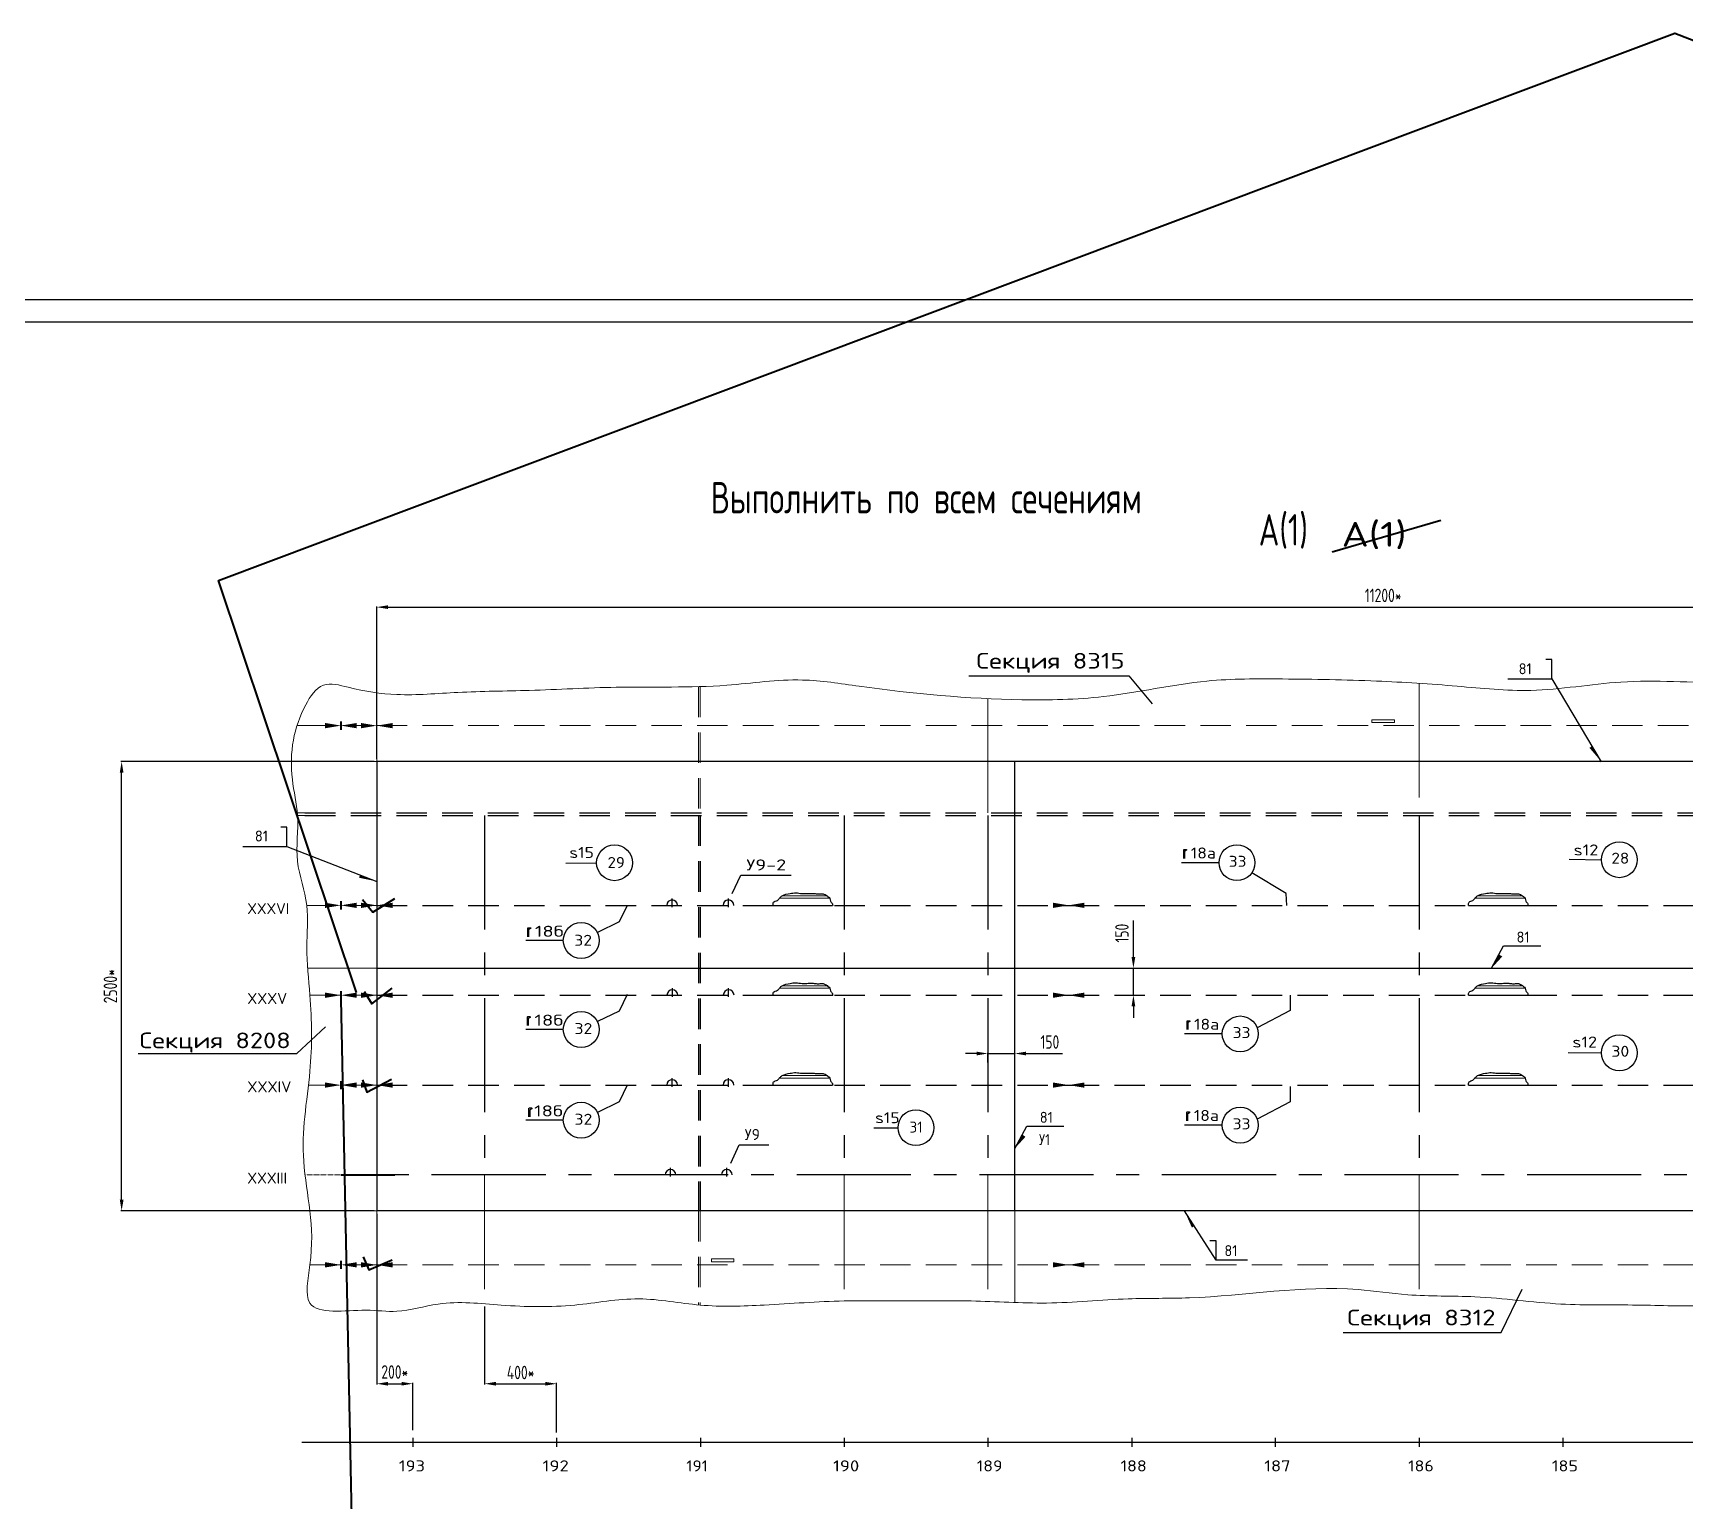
# Model space of a CAD drawing. Header units: millimetres. Extents: x -438477 to 631584, y 118817 to 676146.
# Drawn here: x 178740 to 187932, y 342176 to 350343 of the extents above; entities that cross this region are included whole.
import ezdxf
from ezdxf.enums import TextEntityAlignment as Align

# ---------------------------------------------------------------- set-up
doc = ezdxf.new("R2010")
doc.units = ezdxf.units.MM
for name, pattern in [('AVEVADASHEDDOUBLEDOTTEDWIDE', [38, 29, -4, 0, -1, 0, -4]), ('AVEVASOLID', [7.5, 7.5]), ('AVEVASOLIDWIDE', [7.5, 7.5]), ('CENTERX2', [20.32, 12.7, -2.54, 2.54, -2.54]), ('DASHED', [2.546053, 1.697368, -0.848684])]:
    doc.linetypes.add(name, pattern=pattern)
doc.layers.get('Defpoints').update_dxf_attribs({"linetype": 'CONTINUOUS'})
for name, color, linetype in [('-1203', 7, 'CONTINUOUS'), ('20_1', 1, 'CONTINUOUS'), ('20_FORMAT', 140, 'CONTINUOUS'), ('20_POZ', 4, 'CONTINUOUS'), ('20_TEXT', 1, 'CONTINUOUS')]:
    doc.layers.add(name, color=color, linetype=linetype)
doc.styles.add('SIMPLEX', font='simplex.shx', dxfattribs={"width": 0.7})
doc.linetypes.add('Шов_Монтажный', pattern='A,0.75,-0.0001,["/",Standard,S=1,R=0,X=0,Y=-0.5],0.75', length=1.5001)
doc.dimstyles.new('Lineyny', dxfattribs={"dimscale": 30, "dimtxt": 3, "dimasz": 2.5, "dimexe": 0.18, "dimexo": 0.625, "dimgap": 1, "dimtad": 1, "dimdec": 0, "dimlfac": -1, "dimzin": 0, "dimtxsty": 'SIMPLEX', "dimcen": 0, "dimdle": 0.38, "dimclrd": 2, "dimclre": 2, "dimclrt": 2, "dimadec": 0, "dimazin": 0, "dimtfac": 1, "dimtdec": 0, "dimtmove": 0, "dimatfit": 0, "dimfxl": 1, "dimtolj": 1, "dimtzin": 0, "dimlwd": -1, "dimarcsym": 0})

# ---------------------------------------------------------------- blocks, each defined once
blk = doc.blocks.new('*D43')
at = {"layer": '20_1', "color": 2, "lineweight": -2, "ltscale": 25, "transparency": 16777216}
for p, q in [((180652.6, 343773.8), (180652.6, 342823.4)), ((180852.6, 342570), (180852.6, 342832.4))]:
    blk.add_line(p, q, dxfattribs=at)
at = {"layer": '20_1', "color": 2, "ltscale": 25, "transparency": 16777216}
blk.add_line((180715.1, 342827.9), (180790.1, 342827.9), dxfattribs=at)
for points in [[(180715.1, 342838.3), (180715.1, 342817.5), (180652.6, 342827.9)], [(180790.1, 342817.5), (180790.1, 342838.3), (180852.6, 342827.9)]]:
    blk.add_solid(points, dxfattribs=at)
at = {"layer": 'Defpoints', "color": 0, "ltscale": 25, "transparency": 16777216}
for p in [(180652.6, 343789.4), (180852.6, 342827.9), (180852.6, 342554.4)]:
    blk.add_point(p, dxfattribs=at)
at = {"layer": '20_1', "color": 2, "ltscale": 25, "transparency": 16777216, "insert": (180752.6, 342893.3), "char_height": 75, "attachment_point": 5, "style": 'SIMPLEX'}
blk.add_mtext('\\A1;200*', dxfattribs=at)
blk = doc.blocks.new('*D44')
at = {"layer": '20_1', "color": 2, "lineweight": -2, "ltscale": 25, "transparency": 16777216}
for p, q in [((180637, 346289.4), (179228.1, 346289.4)), ((180637, 343789.4), (179228.1, 343789.4))]:
    blk.add_line(p, q, dxfattribs=at)
at = {"layer": '20_1', "color": 2, "ltscale": 25, "transparency": 16777216}
blk.add_line((179232.6, 343851.9), (179232.6, 346226.9), dxfattribs=at)
for points in [[(179243.1, 346226.9), (179222.2, 346226.9), (179232.6, 346289.4)], [(179222.2, 343851.9), (179243.1, 343851.9), (179232.6, 343789.4)]]:
    blk.add_solid(points, dxfattribs=at)
at = {"layer": 'Defpoints', "color": 0, "ltscale": 25, "transparency": 16777216}
for p in [(179232.6, 346289.4), (180652.6, 346289.4), (180652.6, 343789.4)]:
    blk.add_point(p, dxfattribs=at)
at = {"layer": '20_1', "color": 2, "ltscale": 25, "transparency": 16777216, "insert": (179170.1, 345039.4), "char_height": 75, "attachment_point": 5, "rotation": 90, "style": 'SIMPLEX'}
blk.add_mtext('\\A1;2500*', dxfattribs=at)
blk = doc.blocks.new('*D45')
at = {"layer": '20_1', "color": 2, "lineweight": -2, "ltscale": 25, "transparency": 16777216}
for p, q in [((180652.6, 346305), (180652.6, 347152.9)), ((191852.6, 346305), (191852.6, 347152.9))]:
    blk.add_line(p, q, dxfattribs=at)
at = {"layer": '20_1', "color": 2, "ltscale": 25, "transparency": 16777216}
blk.add_line((180715.1, 347148.4), (191790.1, 347148.4), dxfattribs=at)
for points in [[(180715.1, 347158.8), (180715.1, 347138), (180652.6, 347148.4)], [(191790.1, 347138), (191790.1, 347158.8), (191852.6, 347148.4)]]:
    blk.add_solid(points, dxfattribs=at)
at = {"layer": 'Defpoints', "color": 0, "ltscale": 25, "transparency": 16777216}
for p in [(191852.6, 347148.4), (180652.6, 346289.4), (191852.6, 346289.4)]:
    blk.add_point(p, dxfattribs=at)
at = {"layer": '20_1', "color": 2, "ltscale": 25, "transparency": 16777216, "insert": (186252.6, 347213.8), "char_height": 75, "attachment_point": 5, "style": 'SIMPLEX'}
blk.add_mtext('\\A1;11200*', dxfattribs=at)
blk = doc.blocks.new('*D52')
at = {"layer": '20_1', "color": 2, "ltscale": 25, "transparency": 16777216}
for p, q in [((183990.1, 344665.1), (183927.6, 344665.1)), ((184052.6, 344665.1), (184202.6, 344665.1)), ((184265.1, 344665.1), (184468.2, 344665.1))]:
    blk.add_line(p, q, dxfattribs=at)
at = {"layer": '20_1', "color": 2, "lineweight": -2, "ltscale": 25, "transparency": 16777216}
for p, q in [((184052.6, 344615.5), (184052.6, 344669.6)), ((184202.6, 344615.5), (184202.6, 344669.6))]:
    blk.add_line(p, q, dxfattribs=at)
at = {"layer": '20_1', "color": 2, "ltscale": 25, "transparency": 16777216}
for points in [[(183990.1, 344654.7), (183990.1, 344675.5), (184052.6, 344665.1)], [(184265.1, 344675.5), (184265.1, 344654.7), (184202.6, 344665.1)]]:
    blk.add_solid(points, dxfattribs=at)
at = {"layer": 'Defpoints', "color": 0, "ltscale": 25, "transparency": 16777216}
for p in [(184202.6, 344665.1), (184052.6, 344599.9), (184202.6, 344599.9)]:
    blk.add_point(p, dxfattribs=at)
at = {"layer": '20_1', "color": 2, "ltscale": 25, "transparency": 16777216, "insert": (184397.9, 344729.2), "char_height": 75, "attachment_point": 5, "style": 'SIMPLEX'}
blk.add_mtext('\\A1;150', dxfattribs=at)
blk = doc.blocks.new('*D53')
at = {"layer": '20_1', "color": 2, "ltscale": 25, "transparency": 16777216}
for p, q in [((184862.9, 345201.9), (184862.9, 345404.9)), ((184862.9, 344989.4), (184862.9, 345139.4)), ((184862.9, 344926.9), (184862.9, 344864.4))]:
    blk.add_line(p, q, dxfattribs=at)
at = {"layer": '20_1', "color": 2, "lineweight": -2, "ltscale": 25, "transparency": 16777216}
for p, q in [((184786.4, 345139.4), (184867.4, 345139.4)), ((184786.4, 344989.4), (184867.4, 344989.4))]:
    blk.add_line(p, q, dxfattribs=at)
at = {"layer": '20_1', "color": 2, "ltscale": 25, "transparency": 16777216}
for points in [[(184852.5, 345201.9), (184873.3, 345201.9), (184862.9, 345139.4)], [(184873.3, 344926.9), (184852.5, 344926.9), (184862.9, 344989.4)]]:
    blk.add_solid(points, dxfattribs=at)
at = {"layer": 'Defpoints', "color": 0, "ltscale": 25, "transparency": 16777216}
for p in [(184770.8, 345139.4), (184862.9, 345139.4), (184770.8, 344989.4)]:
    blk.add_point(p, dxfattribs=at)
at = {"layer": '20_1', "color": 2, "ltscale": 25, "transparency": 16777216, "insert": (184798.9, 345334.7), "char_height": 75, "attachment_point": 5, "rotation": 90, "style": 'SIMPLEX'}
blk.add_mtext('\\A1;150', dxfattribs=at)
blk = doc.blocks.new('*D54')
at = {"layer": '20_1', "color": 2, "lineweight": -2, "ltscale": 25, "transparency": 16777216}
for p, q in [((181252.6, 343257.2), (181252.6, 342823.4)), ((181652.6, 342557.1), (181652.6, 342832.4))]:
    blk.add_line(p, q, dxfattribs=at)
at = {"layer": '20_1', "color": 2, "ltscale": 25, "transparency": 16777216}
blk.add_line((181315.1, 342827.9), (181590.1, 342827.9), dxfattribs=at)
for points in [[(181315.1, 342838.3), (181315.1, 342817.5), (181252.6, 342827.9)], [(181590.1, 342817.5), (181590.1, 342838.3), (181652.6, 342827.9)]]:
    blk.add_solid(points, dxfattribs=at)
at = {"layer": 'Defpoints', "color": 0, "ltscale": 25, "transparency": 16777216}
for p in [(181252.6, 343272.9), (181652.6, 342827.9), (181652.6, 342541.5)]:
    blk.add_point(p, dxfattribs=at)
at = {"layer": '20_1', "color": 2, "ltscale": 25, "transparency": 16777216, "insert": (181452.6, 342890.4), "char_height": 75, "attachment_point": 5, "style": 'SIMPLEX'}
blk.add_mtext('\\A1;400*', dxfattribs=at)

msp = doc.modelspace()

# ---------------------------------------------------------------- hatches: boundary and pattern name
at = {"layer": '20_1'}
for points in [[(187415.055, 346374.503), (187400.779, 346365.902), (187466.659, 346288.846)], [(180559.241, 345658.722), (180553.288, 345643.155), (180652.644, 345623.002)], [(186915.495, 345204.696), (186897.011, 345216.646), (186855.745, 345139.385)], [(184262.379, 344201.963), (184243.894, 344213.913), (184202.629, 344136.652)], [(185202.241, 343705.874), (185188.321, 343696.708), (185147.247, 343789.395)]]:
    msp.add_hatch(color=6, dxfattribs=at).paths.add_polyline_path(points)

# ---------------------------------------------------------------- linework, layer by layer
at = {"layer": '-1203', "color": 12, "linetype": 'AVEVASOLID', "lineweight": 0}
for points in [[(182893.378, 345528.641), (183173.312, 345528.641)], [(182908.519, 345542.217), (183158.347, 345542.217)], [(186763.229, 345528.641), (187043.164, 345528.641)], [(186778.371, 345542.217), (187028.198, 345542.217)], [(182893.378, 345028.641), (183173.312, 345028.641)], [(182908.519, 345042.217), (183158.347, 345042.217)], [(186763.229, 345028.641), (187043.164, 345028.641)], [(186778.371, 345042.217), (187028.198, 345042.217)], [(182893.378, 344528.641), (183173.312, 344528.641)], [(182908.519, 344542.217), (183158.347, 344542.217)], [(186763.229, 344528.641), (187043.164, 344528.641)], [(186778.371, 344542.217), (187028.198, 344542.217)]]:
    msp.add_lwpolyline(points, dxfattribs=at)
at = {"layer": '20_1', "color": 6}
for p, q in [((186946.123, 346748.914), (187191.372, 346748.914)), ((187191.372, 346748.914), (187466.592, 346288.804)), ((179907.203, 345816.017), (180152.452, 345816.017)), ((180152.452, 345816.017), (180652.617, 345622.927)), ((186855.745, 345139.385), (186922.418, 345264.217)), ((186922.418, 345264.217), (187129.266, 345264.217)), ((184202.629, 344136.652), (184269.302, 344261.484)), ((184269.302, 344261.484), (184476.15, 344261.484)), ((185322.588, 343515.504), (185147.247, 343789.395)), ((185497.749, 343515.504), (185322.588, 343515.504))]:
    msp.add_line(p, q, dxfattribs=at)
at = {"layer": '20_1', "color": 252, "linetype": 'AVEVASOLID', "lineweight": 0}
for p, q in [((180652.617, 346289.385), (180652.617, 346672.218)), ((180652.617, 346672.218), (180652.617, 346289.375)), ((186315.117, 346522.187), (186190.117, 346522.187)), ((186190.117, 346522.187), (186190.117, 346506.562)), ((186190.117, 346506.562), (186315.117, 346506.562)), ((186315.117, 346506.562), (186315.117, 346522.187)), ((180652.617, 346289.385), (180177.153, 346289.385)), ((180177.153, 346289.385), (180652.617, 346289.385)), ((180267.628, 345139.385), (180652.617, 345139.385)), ((180652.617, 343789.385), (180280.351, 343789.385)), ((180280.351, 343789.385), (180652.617, 343789.385)), ((180652.617, 343789.395), (180652.617, 343234.459)), ((180652.617, 343489.335), (180652.617, 343789.385)), ((184202.617, 343279.742), (184202.617, 343789.395)), ((182640.117, 343522.198), (182515.117, 343522.198)), ((182515.117, 343522.198), (182515.117, 343506.573)), ((182515.117, 343506.573), (182640.117, 343506.573)), ((182640.117, 343506.573), (182640.117, 343522.198))]:
    msp.add_line(p, q, dxfattribs=at)
at = {"layer": '20_1', "color": 252, "linetype": 'DASHED', "lineweight": 0, "ltscale": 100}
for p, q in [((182442.617, 346706.568), (182442.617, 345989.385)), ((182452.617, 346706.568), (182452.617, 345989.385)), ((180208.159, 346489.385), (180652.617, 346489.385)), ((180652.617, 346489.375), (191852.617, 346489.375)), ((180263.079, 345489.385), (180652.617, 345489.385)), ((180280.351, 344989.385), (180652.617, 344989.385)), ((180272.133, 344489.385), (180652.617, 344489.385)), ((182442.617, 343789.395), (182442.617, 343265.523)), ((182452.617, 343789.385), (182452.617, 343265.514)), ((180280.351, 343489.385), (180652.617, 343489.385)), ((180652.617, 343489.385), (184502.617, 343489.385)), ((184502.617, 343489.385), (191852.617, 343489.385))]:
    msp.add_line(p, q, dxfattribs=at)
at = {"layer": '20_1', "color": 252, "linetype": 'CENTERX2', "lineweight": 0, "ltscale": 50}
for p, q in [((186452.617, 346724.693), (186452.617, 345989.385)), ((184052.617, 346639.763), (184052.617, 345989.385)), ((181252.617, 343989.385), (181252.617, 343272.864)), ((183252.617, 343989.385), (183252.617, 343288.545)), ((184052.617, 343989.385), (184052.617, 343285.652)), ((186452.617, 343989.385), (186452.617, 343319.283))]:
    msp.add_line(p, q, dxfattribs=at)
at = {"layer": '20_1', "color": 6, "linetype": 'Шов_Монтажный', "ltscale": 100}
for p, q in [((191852.617, 346289.375), (180652.617, 346289.375)), ((180652.617, 346289.375), (180652.617, 343789.385)), ((191852.617, 343789.395), (180652.617, 343789.395))]:
    msp.add_line(p, q, dxfattribs=at)
at = {"layer": '20_1', "color": 6, "linetype": 'AVEVASOLID'}
for p, q in [((184202.629, 343789.385), (184202.629, 346289.375)), ((180652.617, 345139.385), (191852.617, 345139.385))]:
    msp.add_line(p, q, dxfattribs=at)
at = {"layer": '20_1', "color": 252, "linetype": 'AVEVASOLIDWIDE', "lineweight": 0}
for p, q in [((180211.261, 346003.385), (180252.617, 346003.385)), ((180211.261, 345989.385), (180252.617, 345989.385))]:
    msp.add_line(p, q, dxfattribs=at)
at = {"layer": '20_1', "color": 0, "linetype": 'DASHED', "ltscale": 100}
for p, q in [((180252.617, 346003.385), (191452.617, 346003.385)), ((180252.617, 345989.385), (191452.617, 345989.385)), ((182442.617, 345989.385), (182442.617, 343789.385)), ((182452.617, 345989.385), (182452.617, 343789.385))]:
    msp.add_line(p, q, dxfattribs=at)
at = {"layer": '20_1', "color": 0, "linetype": 'CENTERX2', "ltscale": 50}
for p, q in [((181252.617, 345989.385), (181252.617, 344004.385)), ((183252.617, 345989.385), (183252.617, 344004.385)), ((184052.617, 345989.385), (184052.617, 344004.385)), ((186452.617, 345989.385), (186452.617, 344004.385)), ((191752.629, 343989.385), (180752.605, 343989.385))]:
    msp.add_line(p, q, dxfattribs=at)
at = {"layer": '20_1', "ltscale": 25}
for p, q in [((182630.926, 345554.877), (182678.404, 345656.855)), ((182678.404, 345656.855), (182959.295, 345656.855)), ((182295.988, 345480.071), (182295.988, 345528.246)), ((182609.246, 345480.071), (182609.246, 345528.246)), ((182857.134, 345489.385), (183189.283, 345489.385)), ((186726.986, 345489.385), (187059.135, 345489.385)), ((182297.288, 344980.071), (182297.288, 345028.246)), ((182610.547, 344980.071), (182610.547, 345028.246)), ((182857.259, 344989.385), (183189.408, 344989.385)), ((186727.11, 344989.385), (187059.259, 344989.385)), ((182295.988, 344480.071), (182295.988, 344528.246)), ((182609.246, 344480.071), (182609.246, 344528.246)), ((182857.134, 344489.385), (183189.283, 344489.385)), ((186726.986, 344489.385), (187059.135, 344489.385)), ((182621.789, 344054.877), (182669.267, 344156.855)), ((182669.267, 344156.855), (182833.411, 344156.855)), ((182286.85, 343980.071), (182286.85, 344028.246)), ((182600.108, 343980.071), (182600.108, 344028.246))]:
    msp.add_line(p, q, dxfattribs=at)
at = {"layer": '20_1', "linetype": 'DASHED', "ltscale": 100}
for p, q in [((180652.617, 345489.385), (184502.629, 345489.385)), ((184502.617, 345489.385), (191852.617, 345489.385)), ((180652.617, 344989.385), (184502.629, 344989.385)), ((184502.617, 344989.385), (191852.617, 344989.385)), ((180652.617, 344489.385), (184502.629, 344489.385)), ((184502.617, 344489.385), (191852.617, 344489.385))]:
    msp.add_line(p, q, dxfattribs=at)
at = {"layer": '20_1', "color": 252, "linetype": 'AVEVADASHEDDOUBLEDOTTEDWIDE', "lineweight": 0}
msp.add_line((180752.605, 343989.385), (180253.131, 343989.385), dxfattribs=at)
at = {"layer": '20_1', "linetype": 'AVEVASOLID'}
msp.add_line((180235.807, 342502.129), (192792.617, 342502.129), dxfattribs=at)
at = {"layer": '20_1', "color": 30, "lineweight": 40, "ltscale": 25}
for points in [[(180540.065, 345003.977), (179771.976, 347296.119), (187876.403, 350342.575), (202159.831, 344820.367)], [(185969.69, 347456.91), (186573.613, 347632.295)], [(180452.536, 346512.08), (180452.536, 346466.692)], [(180452.621, 345512.08), (180452.621, 345466.692)], [(180573.058, 345522.424), (180630.375, 345450.889), (180753.204, 345526.648)], [(180452.565, 345012.088), (180452.565, 344966.7)], [(180582.841, 345010.827), (180625.477, 344941.464), (180738.63, 345028.85)], [(180452.565, 344966.7), (180565.117, 339477.82)], [(180452.565, 344512.088), (180452.565, 344466.7)], [(180572.386, 344518.503), (180597.292, 344449.379), (180734.274, 344522.651)], [(180452.565, 343989.385), (180752.605, 343989.385)], [(180576.492, 343533.731), (180607.562, 343461.299), (180737.156, 343516.89)], [(180452.514, 343512.038), (180452.514, 343466.649)]]:
    msp.add_lwpolyline(points, dxfattribs=at)
at = {"layer": '20_1', "color": 6}
for points in [[(187191.372, 346748.914), (187191.372, 346856.381), (187157.056, 346856.381)], [(180152.452, 345816.017), (180152.452, 345923.483), (180118.137, 345923.483)], [(185322.588, 343515.504), (185322.588, 343622.97), (185288.273, 343622.97)]]:
    msp.add_lwpolyline(points, dxfattribs=at)
at = {"layer": '20_1', "color": 4, "ltscale": 20}
for points in [[(185717.334, 345489.385), (185712.39, 345554.878), (185521.213, 345669.545)], [(182046.064, 345489.385), (182000.941, 345396.88), (181880.217, 345337.778)], [(182046.064, 344994.122), (182000.941, 344901.617), (181880.217, 344842.515)], [(185735.449, 344989.385), (185734.358, 344903.932), (185551.459, 344807.813)], [(182046.064, 344489.385), (182000.941, 344396.88), (181880.217, 344337.778)], [(185735.449, 344481.886), (185734.358, 344396.432), (185551.459, 344300.314)]]:
    msp.add_lwpolyline(points, dxfattribs=at)
at = {"layer": '20_1', "linetype": 'AVEVASOLID'}
for points in [[(180852.617, 342527.129), (180852.617, 342477.129)], [(181652.617, 342527.129), (181652.617, 342477.129)], [(182453.617, 342527.129), (182453.617, 342477.129)], [(183253.617, 342527.129), (183253.617, 342477.129)], [(184053.617, 342527.129), (184053.617, 342477.129)], [(184853.617, 342527.129), (184853.617, 342477.129)], [(185652.617, 342527.129), (185652.617, 342477.129)], [(186452.617, 342527.129), (186452.617, 342477.129)], [(187252.617, 342527.129), (187252.617, 342477.129)]]:
    msp.add_lwpolyline(points, dxfattribs=at)
at = {"layer": '20_1', "ltscale": 25}
for centre in [(182295.988, 345489.385), (182609.246, 345489.385), (182297.288, 344989.385), (182610.547, 344989.385), (182295.988, 344489.385), (182609.246, 344489.385), (182286.85, 343989.385), (182600.108, 343989.385)]:
    msp.add_arc(centre, 30, 0, 180, dxfattribs=at)
at = {"layer": '20_1', "color": 252, "lineweight": 0, "ltscale": 25}
msp.add_open_spline([(191852.617, 343328.847), (191764.476, 343334.047), (191532.342, 343347.742), (191194.08, 343326.429), (190796.068, 343268.981), (190417.895, 343328.923), (190012.525, 343314.963), (189588.128, 343314.982), (189109.234, 343334.405), (188581.417, 343359.413), (188103.624, 343247.689), (187653.662, 343271.155), (187222.901, 343258.88), (186799.023, 343322.596), (186420.637, 343310.615), (185894.019, 343393.731), (185374.179, 343295.731), (184795.91, 343306.813), (184391.512, 343264.212), (183976.738, 343294.398), (183601.044, 343285.955), (183216.754, 343294.21), (182838.267, 343264.171), (182456.139, 343251.169), (182106.18, 343323.856), (181738.053, 343249.761), (181364.592, 343257.937), (181033.304, 343297.551), (180781.159, 343216.493), (180558.253, 343251.955), (180222.058, 343191.926), (180297.307, 343535.407), (180288.764, 343778.36), (180236.384, 344055.763), (180247.154, 344316.261), (180294.111, 344621.53), (180290.358, 344938.9), (180253.118, 345244.513), (180282.462, 345497.911), (180187.777, 345733.877), (180227.971, 345974.133), (180172.442, 346193.735), (180176.957, 346409.652), (180238.189, 346583.91), (180342.091, 346743.914), (180544.292, 346686.357), (180782.331, 346649.554), (181124.119, 346680.19), (181529.371, 346682.398), (182028.677, 346712.302), (182535.882, 346693.426), (182987.17, 346762.849), (183532.374, 346675.284), (184089.935, 346625.545), (184740.47, 346637.238), (185216.651, 346751.674), (185727.36, 346749.328), (186191.924, 346742.281), (186651.77, 346712.753), (187105.851, 346664.241), (187602.374, 346757.15), (188035.822, 346723.625), (188594.21, 346726.626), (189071.971, 346742.994), (189596.564, 346717.33), (189992.608, 346756.323), (190366.563, 346773.666), (190714.648, 346735.416), (190984.704, 346716.12), (191273.025, 346721.429), (191560.151, 346719.313), (191837.357, 346721.284), (192050.558, 346716.973), (192258.284, 346626.851), (192227.899, 346391.584), (192221.761, 346137.588), (192260.689, 345827.628), (192309.386, 345491.903), (192366.978, 345182.55), (192315.977, 344915.47), (192270.915, 344696.078), (192282.968, 344442.703), (192277.199, 344166.605), (192252.793, 343863.243), (192222.582, 343618.473), (192248.527, 343416.054), (192136.789, 343311.091), (192025.573, 343328.537), (191946.483, 343341.563), (191888.1, 343327.86), (191864.559, 343328.518), (191852.357, 343328.859)], degree=3, knots=[0, 0, 0, 0, 264.69722611, 697.12683045, 1015.09766559, 1465.10794054, 1833.59084333, 2230.86147294, 2737.81979878, 3273.27151701, 3807.45259126, 4193.2081302, 4619.30538719, 5098.87815686, 5473.29571842, 5751.15321098, 6690.76274002, 7030.50670536, 7485.93545795, 7906.39398042, 8274.87688329, 8613.19974202, 9058.49899316, 9413.79568329, 9756.90546938, 10115.54093158, 10524.32665195, 10875.58410857, 11109.38582534, 11282.20811851, 11595.71690488, 11808.07287288, 12108.0728728, 12386.65082328, 12634.29221274, 12889.25462809, 13311.920436, 13580.71561015, 13812.47597522, 14063.98766799, 14317.8717684, 14520.88519583, 14739.74766344, 14947.33891347, 15094.12809408, 15232.78814801, 15506.37759197, 15846.26788304, 16243.70536303, 16727.64751468, 17343.81247618, 17765.09801475, 18083.64172395, 18990.66985788, 19445.84378439, 20028.03952838, 20448.49805083, 20972.56120252, 21422.57147802, 21832.00542193, 22335.02512803, 22922.32297704, 23129.59460989, 24010.51786479, 24356.01856241, 24702.23810543, 25203.27689131, 25474.8597626, 25751.76118348, 26014.99254044, 26339.03080973, 26614.99254019, 26841.11311475, 26993.22567608, 27213.22117528, 27443.59494763, 27790.77063597, 28132.72761735, 28470.05655606, 28720.02952317, 28941.52671554, 29139.76936004, 29477.02758269, 29771.56415563, 30048.46557667, 30227.78330817, 30345.51649497, 30442.77000112, 30550.46058933, 30584.36995398, 30620.85415671, 30620.85415671, 30620.85415671, 30620.85415671], dxfattribs=at)
at = {"layer": '20_1', "color": 0, "ltscale": 25}
for points in [[(182857.134, 345489.385), (182857.343, 345496.011), (182857.821, 345511.216), (182882.865, 345513.9), (182894.213, 345530.887), (182915.341, 345549.374), (182948.004, 345554.232), (182985.24, 345561.353), (183014.163, 345554.506), (183041.641, 345555.225), (183064.027, 345556.572), (183087.393, 345555.624), (183108.806, 345552.142), (183126.882, 345555.348), (183146.476, 345552.01), (183159.637, 345540.867), (183176.014, 345529.196), (183174.853, 345511.119), (183188.028, 345501.74), (183189.062, 345492.485), (183189.408, 345489.385)], [(186726.986, 345489.385), (186727.194, 345496.011), (186727.673, 345511.216), (186752.716, 345513.9), (186764.064, 345530.887), (186785.192, 345549.374), (186817.855, 345554.232), (186855.091, 345561.353), (186884.015, 345554.506), (186911.493, 345555.225), (186933.878, 345556.572), (186957.245, 345555.624), (186978.657, 345552.142), (186996.734, 345555.348), (187016.327, 345552.01), (187029.489, 345540.867), (187045.866, 345529.196), (187044.704, 345511.119), (187057.88, 345501.74), (187058.913, 345492.485), (187059.259, 345489.385)], [(182857.134, 344989.385), (182857.343, 344996.011), (182857.821, 345011.216), (182882.865, 345013.9), (182894.213, 345030.887), (182915.341, 345049.374), (182948.004, 345054.232), (182985.24, 345061.353), (183014.163, 345054.506), (183041.641, 345055.225), (183064.027, 345056.572), (183087.393, 345055.624), (183108.806, 345052.142), (183126.882, 345055.348), (183146.476, 345052.01), (183159.637, 345040.867), (183176.014, 345029.196), (183174.853, 345011.119), (183188.028, 345001.74), (183189.062, 344992.485), (183189.408, 344989.385)], [(186726.986, 344989.385), (186727.194, 344996.011), (186727.673, 345011.216), (186752.716, 345013.9), (186764.064, 345030.887), (186785.192, 345049.374), (186817.855, 345054.232), (186855.091, 345061.353), (186884.015, 345054.506), (186911.493, 345055.225), (186933.878, 345056.572), (186957.245, 345055.624), (186978.657, 345052.142), (186996.734, 345055.348), (187016.327, 345052.01), (187029.489, 345040.867), (187045.866, 345029.196), (187044.704, 345011.119), (187057.88, 345001.74), (187058.913, 344992.485), (187059.259, 344989.385)], [(182857.134, 344489.385), (182857.343, 344496.011), (182857.821, 344511.216), (182882.865, 344513.9), (182894.213, 344530.887), (182915.341, 344549.374), (182948.004, 344554.232), (182985.24, 344561.353), (183014.163, 344554.506), (183041.641, 344555.225), (183064.027, 344556.572), (183087.393, 344555.624), (183108.806, 344552.142), (183126.882, 344555.348), (183146.476, 344552.01), (183159.637, 344540.867), (183176.014, 344529.196), (183174.853, 344511.119), (183188.028, 344501.74), (183189.062, 344492.485), (183189.408, 344489.385)], [(186726.986, 344489.385), (186727.194, 344496.011), (186727.673, 344511.216), (186752.716, 344513.9), (186764.064, 344530.887), (186785.192, 344549.374), (186817.855, 344554.232), (186855.091, 344561.353), (186884.015, 344554.506), (186911.493, 344555.225), (186933.878, 344556.572), (186957.245, 344555.624), (186978.657, 344552.142), (186996.734, 344555.348), (187016.327, 344552.01), (187029.489, 344540.867), (187045.866, 344529.196), (187044.704, 344511.119), (187057.88, 344501.74), (187058.913, 344492.485), (187059.259, 344489.385)]]:
    msp.add_open_spline(points, degree=3, knots=[0, 0, 0, 0, 17.73036025, 40.68777829, 60.48715926, 77.69731553, 123.46963241, 155.42245009, 191.08577116, 210.68615833, 237.76944716, 258.3243877, 280.80247493, 302.28984633, 312.72503637, 339.14070535, 353.66025141, 369.05348313, 387.17589642, 396.30153336, 396.30153336, 396.30153336, 396.30153336], dxfattribs=at)
at = {"layer": '20_1', "color": 30, "lineweight": 40, "ltscale": 25}
for points in [[(180365.036, 346503.969), (180365.036, 346474.803), (180452.536, 346489.386)], [(180540.036, 346503.969), (180540.036, 346474.803), (180452.536, 346489.386)], [(180365.121, 345503.969), (180365.121, 345474.803), (180452.621, 345489.386)], [(180540.121, 345503.969), (180540.121, 345474.803), (180452.621, 345489.386)], [(180365.065, 345003.977), (180365.065, 344974.811), (180452.565, 344989.394)], [(180540.065, 345003.977), (180540.065, 344974.811), (180452.565, 344989.394)], [(180365.065, 344503.977), (180365.065, 344474.811), (180452.565, 344489.394)], [(180540.065, 344503.977), (180540.065, 344474.811), (180452.565, 344489.394)], [(180365.014, 343503.977), (180365.014, 343474.811), (180452.514, 343489.394)], [(180540.014, 343503.977), (180540.014, 343474.811), (180452.514, 343489.394)]]:
    msp.add_solid(points, dxfattribs=at)
at = {"layer": '20_1', "color": 252, "lineweight": 0, "ltscale": 0.3}
for points in [[(180565.117, 346503.952), (180565.117, 346474.785), (180652.617, 346489.368)], [(180565.105, 345503.969), (180565.105, 345474.803), (180652.605, 345489.386)], [(180565.117, 345003.977), (180565.117, 344974.811), (180652.617, 344989.394)], [(180565.117, 344503.977), (180565.117, 344474.811), (180652.617, 344489.394)], [(180565.117, 343503.969), (180565.117, 343474.802), (180652.617, 343489.385)], [(184415.111, 343503.972), (184415.111, 343474.806), (184502.611, 343489.389)], [(184590.111, 343503.972), (184590.111, 343474.806), (184502.611, 343489.389)]]:
    msp.add_solid(points, dxfattribs=at)
at = {"layer": '20_1', "color": 253, "ltscale": 0.3}
for points in [[(180740.117, 346503.952), (180740.117, 346474.785), (180652.617, 346489.368)], [(180740.117, 343503.969), (180740.117, 343474.802), (180652.617, 343489.385)]]:
    msp.add_solid(points, dxfattribs=at)
at = {"layer": '20_1', "ltscale": 0.3}
for points in [[(180740.105, 345503.969), (180740.105, 345474.803), (180652.605, 345489.386)], [(184415.123, 345503.959), (184415.123, 345474.792), (184502.623, 345489.376)], [(184590.123, 345503.959), (184590.123, 345474.792), (184502.623, 345489.376)], [(180740.117, 345003.977), (180740.117, 344974.811), (180652.617, 344989.394)], [(184415.105, 345003.97), (184415.105, 344974.804), (184502.605, 344989.387)], [(184590.105, 345003.97), (184590.105, 344974.804), (184502.605, 344989.387)], [(180740.117, 344503.977), (180740.117, 344474.811), (180652.617, 344489.394)], [(184415.141, 344503.97), (184415.141, 344474.804), (184502.641, 344489.387)], [(184590.141, 344503.97), (184590.141, 344474.804), (184502.641, 344489.387)]]:
    msp.add_solid(points, dxfattribs=at)
at = {"layer": '20_FORMAT', "color": 4}
msp.add_lwpolyline([(175802.063, 334008.858), (196827.063, 334008.858), (196827.063, 348858.858), (175802.063, 348858.858)], close=True, dxfattribs=at)
at = {"layer": '20_FORMAT', "color": 7}
msp.add_lwpolyline([(176302.063, 334133.858), (196702.063, 334133.858), (196702.063, 348733.858), (176302.063, 348733.858)], close=True, dxfattribs=at)
at = {"layer": '20_POZ'}
for p, q in [((187287.577, 345746.32), (187467.103, 345743.406)), ((181703.566, 345723.482), (181875.666, 345726.586)), ((185339.245, 345726.829), (185130.001, 345726.829)), ((181690.402, 345293.809), (181481.158, 345293.809)), ((181690.402, 344798.546), (181481.158, 344798.546)), ((185357.36, 344773.969), (185148.115, 344773.969)), ((187282.151, 344670.399), (187467.103, 344669.159)), ((181690.402, 344293.809), (181481.158, 344293.809)), ((183418.425, 344252.512), (183552.943, 344252.512)), ((185357.36, 344266.47), (185148.115, 344266.47))]:
    msp.add_line(p, q, dxfattribs=at)
at = {"layer": '20_POZ', "color": 7}
for points in [[(185143.289, 345750.647), (185143.289, 345798.147, -0.41421356), (185145.789, 345800.647), (185156.789, 345800.647, -0.70415525), (185158.376, 345796.215), (185148.539, 345790.536, 0.26794919), (185147.289, 345788.371), (185147.289, 345750.647)], [(181492.961, 345315.132), (181492.961, 345362.632, -0.41421356), (181495.461, 345365.132), (181506.461, 345365.132, -0.70415525), (181508.048, 345360.7), (181498.211, 345355.021, 0.26794919), (181496.961, 345352.856), (181496.961, 345315.132)], [(181490.479, 344820.493), (181490.479, 344867.993, -0.41421356), (181492.979, 344870.493), (181503.979, 344870.493, -0.70415525), (181505.566, 344866.061), (181495.729, 344860.382, 0.26794919), (181494.479, 344858.217), (181494.479, 344820.493)], [(185161.404, 344797.788), (185161.404, 344845.288, -0.41421356), (185163.904, 344847.788), (185174.904, 344847.788, -0.70415525), (185176.49, 344843.356), (185166.654, 344837.677, 0.26794919), (185165.404, 344835.512), (185165.404, 344797.788)], [(181499.325, 344312.637), (181499.325, 344360.137, -0.41421356), (181501.825, 344362.637), (181512.825, 344362.637, -0.70415525), (181514.411, 344358.205), (181504.575, 344352.526, 0.26794919), (181503.325, 344350.361), (181503.325, 344312.637)], [(185160.004, 344290.288), (185160.004, 344337.788, -0.41421356), (185162.504, 344340.288), (185173.504, 344340.288, -0.70415525), (185175.09, 344335.856), (185165.254, 344330.177, 0.26794919), (185164.004, 344328.012), (185164.004, 344290.288)]]:
    msp.add_lwpolyline(points, format="xyb", dxfattribs=at)
at = {"layer": '20_POZ'}
for centre in [(187567.103, 345743.406), (181975.666, 345726.586), (185439.245, 345726.829), (181790.402, 345293.809), (181790.402, 344798.546), (185457.36, 344773.969), (187567.103, 344669.159), (181790.402, 344293.809), (185457.36, 344266.47), (183652.943, 344252.512)]:
    msp.add_circle(centre, 100, dxfattribs=at)
at = {"layer": '20_TEXT', "lineweight": -2}
for p, q in [((183946.892, 346765.751), (184837.229, 346765.751)), ((184837.229, 346765.751), (184966.526, 346610.08)), ((180207.523, 344664.247), (180366.093, 344814.012)), ((179324.832, 344664.247), (180207.523, 344664.247)), ((186909.626, 343112.59), (187026.021, 343354.721)), ((186029.608, 343112.59), (186909.626, 343112.59))]:
    msp.add_line(p, q, dxfattribs=at)

# ---------------------------------------------------------------- texts
at = {"layer": '20_1', "color": 30, "lineweight": 40, "ltscale": 25, "style": 'SIMPLEX', "width": 0.7}
for s, p in [('Выполнить по всем сечениям', (182510.451, 347669.83)), ('А(1)', (185560.247, 347490.932))]:
    msp.add_text(s, height=175, dxfattribs=at).set_placement(p)
at = {"layer": '20_1', "color": 6, "style": 'SIMPLEX'}
for p, p2 in [((187006.638, 346775.009), (187079.555, 346775.009)), ((179974.077, 345844.411), (180046.994, 345844.411)), ((185369.212, 343537.63), (185442.128, 343537.63))]:
    msp.add_text('81', height=61.25, dxfattribs=at).set_placement(p, p2, align=Align.ALIGNED)
at = {"layer": '20_1', "color": 1, "style": 'SIMPLEX'}
for s, p, p2 in [('У9-2', (182709.172, 345683.777), (182930.839, 345683.777)), ('У9', (182700.034, 344183.777), (182784.618, 344183.777)), ('У1', (184337.812, 344155.253), (184399.062, 344155.253))]:
    msp.add_text(s, height=61.25, dxfattribs=at).set_placement(p, p2, align=Align.ALIGNED)
at = {"layer": '20_1', "color": 6, "ltscale": 20, "style": 'SIMPLEX'}
for p, p2 in [((186994.878, 345282.128), (187067.795, 345282.128)), ((184341.762, 344279.395), (184414.679, 344279.395))]:
    msp.add_text('81', height=61.25, dxfattribs=at).set_placement(p, p2, align=Align.ALIGNED)
at = {"layer": '20_1', "style": 'SIMPLEX'}
for s, p, p2 in [('193', (180775.034, 342340.248), (180920.867, 342340.248)), ('192', (181575.034, 342340.248), (181720.867, 342340.248)), ('191', (182375.034, 342340.248), (182494.617, 342340.248)), ('190', (183191.387, 342340.248), (183337.221, 342340.248)), ('189', (183991.387, 342340.248), (184134.304, 342340.248)), ('188', (184791.387, 342340.248), (184937.221, 342340.248)), ('187', (185591.387, 342340.248), (185737.221, 342340.248)), ('186', (186391.387, 342340.248), (186534.304, 342340.248)), ('185', (187191.387, 342340.248), (187337.221, 342340.248))]:
    msp.add_text(s, height=61.25, dxfattribs=at).set_placement(p, p2, align=Align.ALIGNED)
at = {"layer": '20_POZ', "style": 'SIMPLEX'}
for s, p, p2 in [('s15', (181724.147, 345752.986), (181861.23, 345752.986)), ('29', (181936.366, 345697.11), (182032.616, 345697.11)), ('18a', (185182.227, 345750.075), (185322.227, 345750.075)), ('33', (185392.927, 345703.67), (185492.094, 345703.67)), ('s12', (187312.784, 345767.006), (187449.867, 345767.006)), ('28', (187522.89, 345721.3), (187622.057, 345721.3)), ('18б', (181531.899, 345314.56), (181692.315, 345314.56)), ('32', (181751.102, 345264.334), (181850.269, 345264.334)), ('18б', (181529.416, 344819.921), (181689.833, 344819.921)), ('32', (181752.506, 344773.282), (181851.672, 344773.282)), ('18a', (185200.341, 344797.216), (185340.341, 344797.216)), ('33', (185415.253, 344750.81), (185514.419, 344750.81)), ('s12', (187305.783, 344698.359), (187442.867, 344698.359)), ('30', (187522.89, 344647.053), (187622.057, 344647.053)), ('18б', (181527.588, 344315.254), (181688.005, 344315.254)), ('32', (181752.506, 344268.545), (181851.672, 344268.545)), ('s15', (183425.225, 344277.512), (183562.308, 344277.512)), ('31', (183617.152, 344225.142), (183690.069, 344225.142)), ('18a', (185198.941, 344289.716), (185338.941, 344289.716)), ('33', (185415.253, 344243.311), (185514.419, 344243.311))]:
    msp.add_text(s, height=61.25, dxfattribs=at).set_placement(p, p2, align=Align.ALIGNED)
at = {"layer": '20_TEXT', "color": 7, "style": 'SIMPLEX'}
msp.add_text('А(1)', height=138.0909, dxfattribs=at).set_placement((186021.39, 347485.018), (186383.057, 347485.018), align=Align.ALIGNED)
at = {"layer": '20_TEXT', "color": 7, "lineweight": -2, "style": 'SIMPLEX'}
for s, p, p2 in [('Секция 8315', (183988.82, 346806.351), (184813.82, 346806.351)), ('Секция 8208', (179331.813, 344694.347), (180173.48, 344694.347)), ('Секция 8312', (186052.816, 343152.49), (186877.816, 343152.49))]:
    msp.add_text(s, height=87.5, dxfattribs=at).set_placement(p, p2, align=Align.ALIGNED)
at = {"layer": '20_TEXT', "color": 4, "style": 'SIMPLEX'}
for s, p, p2 in [('XXXVI', (179931.878, 345440.579), (180165.212, 345440.579)), ('XXXV', (179931.878, 344940.579), (180153.545, 344940.579)), ('XXXIV', (179931.878, 344449.268), (180176.878, 344449.268)), ('XXXIII', (179931.878, 343941.413), (180153.545, 343941.413))]:
    msp.add_text(s, height=61.25, dxfattribs=at).set_placement(p, p2, align=Align.ALIGNED)

# ---------------------------------------------------------------- dimensions: what is measured, and where the dimension line sits
at = {"layer": '20_1', "ltscale": 25}
for base, p1, p2, text, override, picture, middle in [((191852.617, 347148.407), (180652.617, 346289.375), (191852.617, 346289.375), '<>*', {"dimscale": 25}, '*D45', (186252.617, 347213.812)), ((180852.617, 342827.909), (180652.617, 343789.385), (180852.617, 342554.415), '200*', {"dimscale": 25, "dimlfac": 1}, '*D43', (180752.617, 342893.314))]:
    dim = msp.add_linear_dim(base=base, p1=p1, p2=p2, text=text, dimstyle='Lineyny', override=override, dxfattribs=at)
    dim.commit()
    dim.dimension.update_dxf_attribs({"geometry": picture, "text_midpoint": middle})
for base, p1, p2, angle, text, picture, middle in [((179232.642, 346289.385), (180652.617, 343789.395), (180652.617, 346289.385), 90, '<>*', '*D44', (179170.142, 345039.39)), ((181652.617, 342827.909), (181252.617, 343272.864), (181652.617, 342541.476), 180, '400*', '*D54', (181452.617, 342890.409))]:
    dim = msp.add_linear_dim(base=base, p1=p1, p2=p2, angle=angle, text=text, dimstyle='Lineyny', override={"dimscale": 25}, dxfattribs=at)
    dim.commit()
    dim.dimension.update_dxf_attribs({"geometry": picture, "text_midpoint": middle})
dim = msp.add_linear_dim(base=(184862.91, 345139.385), p1=(184770.789, 344989.385), p2=(184770.789, 345139.385), angle=90, dimstyle='Lineyny', override={"dimscale": 25}, dxfattribs=at)
dim.commit()
dim.dimension.update_dxf_attribs({"geometry": '*D53', "text_midpoint": (184798.857, 345334.667)})
dim = msp.add_linear_dim(base=(184202.629, 344665.104), p1=(184052.617, 344599.851), p2=(184202.629, 344599.851), dimstyle='Lineyny', override={"dimscale": 25}, dxfattribs=at)
dim.commit()
dim.dimension.update_dxf_attribs({"geometry": '*D52', "text_midpoint": (184397.91, 344729.157)})

doc.saveas('drawing.dxf')
